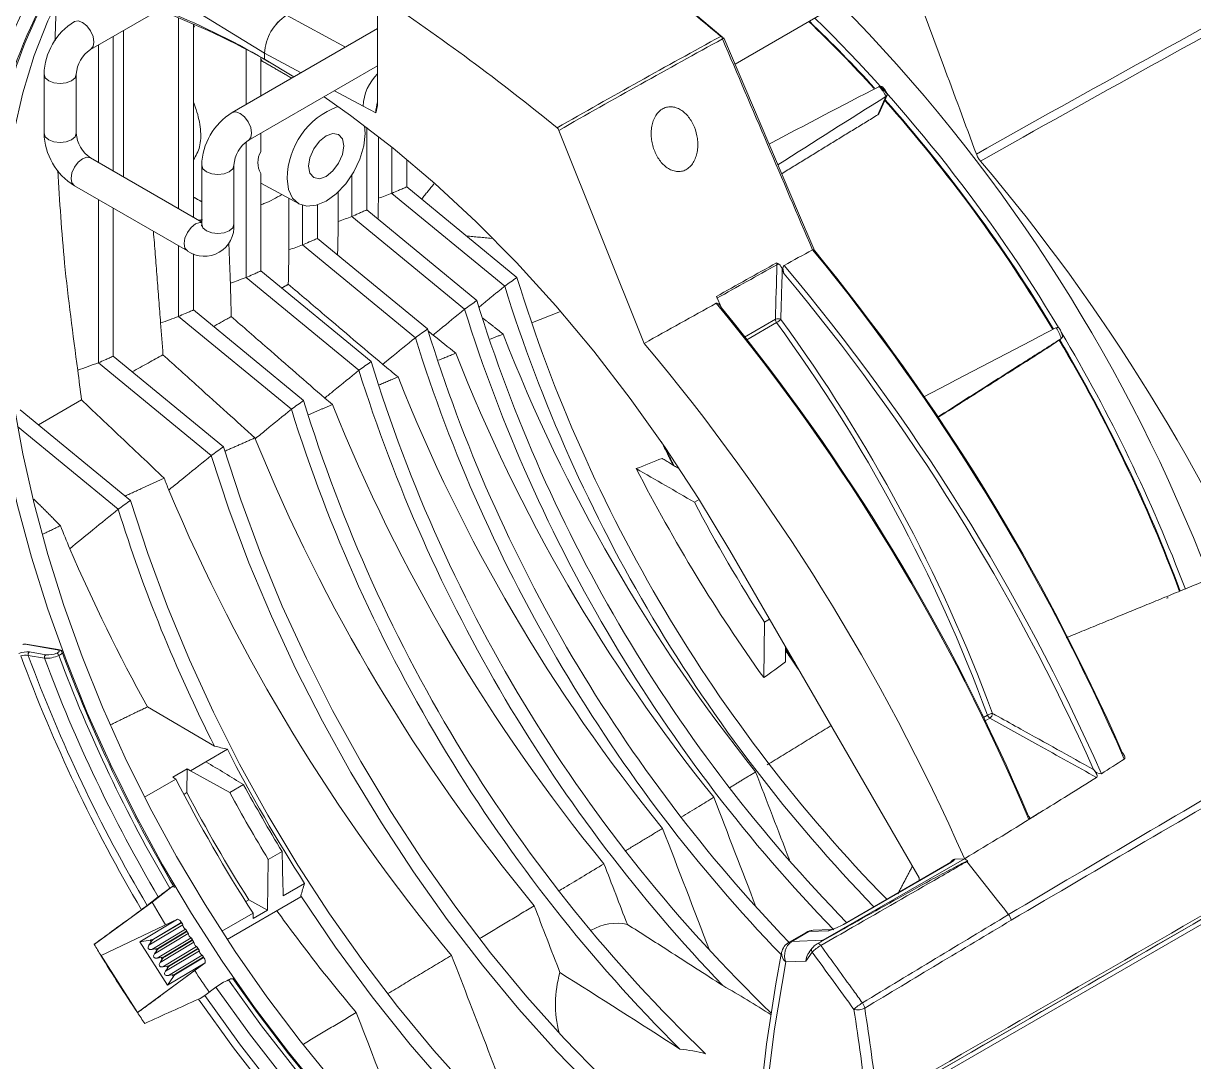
# Model space of a CAD drawing. Extents: x 9.3 to 87, y 1.1 to 68.8.
# Drawn here: x 57.249 to 61.788, y 51.154 to 55.181 of the extents above; entities that cross this region are included whole.
import ezdxf

# ---------------------------------------------------------------- set-up
doc = ezdxf.new("R2010")
doc.units = 0
doc.header["$MEASUREMENT"] = 0
doc.linetypes.add('SLD-Solid', pattern=[0])
doc.layers.add('OBJECT', color=7, linetype='CONTINUOUS')

msp = doc.modelspace()

# ---------------------------------------------------------------- linework, layer by layer
at = {"layer": 'OBJECT', "linetype": 'SLD-Solid', "lineweight": 15}
for p, q in [((57.5095, 55.0802), (58.2237, 55.4925)), ((58.6231, 55.2825), (58.6231, 54.871)), ((58.1847, 55.0658), (57.8464, 55.2747)), ((60.4053, 55.2518), (60.0093, 55.0231)), ((57.851, 54.4626), (57.851, 55.2033)), ((58.499, 55.0896), (58.2695, 55.2128)), ((57.6368, 55.1537), (57.6368, 54.5863)), ((57.9089, 54.4292), (57.9089, 55.179)), ((58.6231, 55.1612), (58.0587, 54.8354)), ((57.5978, 54.6088), (57.5978, 55.1312)), ((57.5399, 54.6423), (57.5399, 55.0978)), ((58.1127, 54.8666), (58.1127, 55.081)), ((58.1847, 55.0421), (58.1847, 55.0658)), ((58.1847, 55.0421), (58.1847, 55.0658)), ((58.1847, 55.0658), (58.3262, 54.9898)), ((58.1212, 54.7271), (58.6231, 55.0169)), ((58.1705, 54.9), (58.1705, 55.0497)), ((58.1705, 55.0345), (58.1748, 55.0355)), ((58.2981, 54.9737), (58.1847, 55.0421)), ((57.3291, 54.9843), (57.3291, 54.7557)), ((57.4541, 54.7557), (57.4541, 54.9843)), ((58.4557, 54.9203), (58.5665, 54.8608)), ((60.5633, 54.8271), (60.594, 54.8973)), ((60.5687, 54.8333), (60.5993, 54.9031)), ((58.616, 54.8342), (58.5665, 54.8608)), ((58.1705, 54.6836), (58.1705, 54.7556)), ((58.5807, 54.4577), (58.5807, 54.7778)), ((58.6262, 54.5032), (58.6262, 54.7428)), ((59.3262, 54.7666), (59.6569, 53.9402)), ((58.1127, 54.1956), (58.1127, 54.7208)), ((58.6783, 54.5221), (58.6783, 54.7014)), ((57.9408, 54.4108), (57.5095, 54.6598)), ((58.7362, 54.5475), (58.7362, 54.654)), ((57.9408, 54.6312), (57.9408, 54.4026)), ((58.0658, 54.4026), (58.0658, 54.6312)), ((58.1705, 54.2209), (58.1705, 54.5993)), ((58.1705, 54.562), (58.3182, 54.481)), ((58.5228, 54.4323), (58.5228, 54.5923)), ((57.447, 54.5515), (57.8854, 54.2985)), ((58.4706, 54.4134), (58.4706, 54.528)), ((59.1158, 54.1622), (58.6783, 54.5221)), ((59.1633, 54.1961), (58.7362, 54.5475)), ((57.5399, 53.8649), (57.5399, 54.4979)), ((57.5978, 53.8903), (57.5978, 54.4645)), ((58.3319, 54.3221), (58.3319, 54.4752)), ((58.3897, 54.3475), (58.3897, 54.4772)), ((58.9603, 54.0724), (58.5228, 54.4323)), ((59.0078, 54.1063), (58.5807, 54.4577)), ((58.8168, 53.9961), (58.3897, 54.3475)), ((57.851, 54.0445), (57.851, 54.3183)), ((57.9089, 54.0699), (57.9089, 54.2873)), ((58.7694, 53.9622), (58.3319, 54.3221)), ((58.5501, 53.8356), (58.1127, 54.1956)), ((58.5976, 53.8695), (58.1705, 54.2209)), ((59.9563, 54.0781), (59.9368, 54.122)), ((58.336, 53.7185), (57.9089, 54.0699)), ((58.2885, 53.6846), (57.851, 54.0445)), ((60.0462, 53.9644), (60.1657, 54.0334)), ((60.1703, 54.0207), (60.0546, 53.9539)), ((61.218, 53.9202), (61.2728, 53.9578)), ((61.2184, 53.9204), (61.2733, 53.9581)), ((58.0249, 53.5389), (57.5978, 53.8903)), ((57.9774, 53.505), (57.5399, 53.8649)), ((57.3077, 53.6241), (57.4747, 53.7205)), ((57.6643, 53.3307), (57.2371, 53.6821)), ((57.6168, 53.2968), (57.2267, 53.6178)), ((59.8706, 53.3344), (59.8519, 53.3236)), ((59.9897, 53.1367), (60.7232, 51.8662)), ((60.1206, 52.6433), (60.1239, 52.8588)), ((60.1435, 52.8702), (60.1239, 52.8588)), ((57.3806, 52.7517), (57.2561, 52.7729)), ((57.384, 52.7522), (57.2595, 52.7734)), ((57.2732, 52.7428), (57.3364, 52.7321)), ((60.2046, 52.7645), (60.2055, 52.7042)), ((60.2408, 52.7017), (60.2047, 52.7544)), ((60.2408, 52.7017), (60.2047, 52.7544)), ((57.331, 52.7186), (57.2679, 52.7294)), ((60.2369, 52.7014), (60.2398, 52.7031)), ((57.9903, 52.3777), (57.73, 52.5297)), ((60.9723, 52.4885), (60.9886, 52.498)), ((60.9978, 52.4862), (60.9788, 52.4753)), ((57.9569, 52.3172), (58.0401, 52.3652)), ((57.8848, 52.2893), (57.8288, 52.257)), ((57.8848, 52.2893), (57.8833, 52.1972)), ((57.8966, 52.2824), (57.8848, 52.2893)), ((57.8966, 52.2824), (57.9569, 52.3172)), ((57.7192, 52.18), (57.8402, 52.2498)), ((57.8402, 52.2498), (57.8288, 52.257)), ((57.8966, 52.2824), (58.0498, 52.1972)), ((57.8713, 52.1902), (57.8833, 52.1972)), ((58.0498, 52.1972), (58.1033, 52.2281)), ((58.2526, 51.9688), (58.199, 51.9379)), ((58.199, 51.9379), (58.1959, 51.7411)), ((60.8987, 51.941), (60.35, 51.6243)), ((60.8465, 51.927), (60.4294, 51.6862)), ((60.849, 51.9277), (60.4319, 51.6869)), ((60.8987, 51.941), (60.8621, 51.9397)), ((60.9078, 51.9295), (61.0322, 51.7723)), ((58.2565, 51.7968), (58.3398, 51.8449)), ((60.7232, 51.8662), (60.7232, 51.8558)), ((57.7293, 51.7595), (57.7724, 51.7927)), ((57.8254, 51.8314), (57.748, 51.7717)), ((58.0393, 51.628), (58.3246, 51.7927)), ((61.9679, 51.792), (60.6818, 51.0495)), ((57.524, 51.6083), (57.748, 51.7717)), ((58.1113, 51.7746), (58.1233, 51.7815)), ((58.1233, 51.7815), (58.1959, 51.7411)), ((58.1402, 51.709), (58.1959, 51.7411)), ((60.6766, 51.0276), (61.9627, 51.7701)), ((61.0322, 51.7723), (61.0552, 51.7432)), ((61.0564, 51.7416), (61.0552, 51.7432)), ((61.0564, 51.7416), (61.0704, 51.7241)), ((57.8466, 51.7059), (57.5502, 51.5649)), ((57.7006, 51.6186), (57.8466, 51.7059)), ((57.8466, 51.7059), (57.8542, 51.7022)), ((57.8658, 51.6876), (57.8588, 51.6985)), ((58.0188, 51.6596), (58.1399, 51.7295)), ((58.1402, 51.709), (58.1399, 51.7295)), ((57.7359, 51.6056), (57.8672, 51.684)), ((57.7467, 51.5888), (57.878, 51.6672)), ((57.7534, 51.6293), (57.8568, 51.691)), ((57.8576, 51.6898), (57.7542, 51.6281)), ((57.7575, 51.5719), (57.8888, 51.6503)), ((57.7749, 51.5956), (57.8783, 51.6573)), ((57.8791, 51.6561), (57.7757, 51.5944)), ((57.8576, 51.6898), (57.8568, 51.691)), ((57.8791, 51.6561), (57.8783, 51.6573)), ((57.8873, 51.6539), (57.8804, 51.6647)), ((60.2849, 51.6551), (60.2189, 51.617)), ((60.229, 51.6198), (60.295, 51.6579)), ((60.295, 51.6579), (60.372, 51.6615)), ((60.3811, 51.6663), (60.3121, 51.6631)), ((57.7006, 51.6186), (57.7405, 51.6249)), ((57.8082, 51.45), (57.7006, 51.6186)), ((57.7359, 51.6056), (57.7446, 51.6186)), ((57.7446, 51.6186), (57.7405, 51.6249)), ((57.7534, 51.6293), (57.7542, 51.6281)), ((57.7682, 51.555), (57.8995, 51.6334)), ((57.779, 51.5382), (57.9103, 51.6166)), ((57.7965, 51.5618), (57.8999, 51.6236)), ((57.9006, 51.6224), (57.7972, 51.5606)), ((57.9006, 51.6224), (57.8999, 51.6236)), ((57.9088, 51.6202), (57.9019, 51.631)), ((60.35, 51.6243), (60.229, 51.6198)), ((60.3396, 51.6171), (60.3284, 51.6107)), ((57.6912, 51.344), (57.5502, 51.5649)), ((57.7467, 51.5888), (57.7621, 51.5912)), ((57.7575, 51.5719), (57.7661, 51.5849)), ((57.7661, 51.5849), (57.7621, 51.5912)), ((57.7749, 51.5956), (57.7757, 51.5944)), ((57.7898, 51.5213), (57.9211, 51.5997)), ((57.7965, 51.5618), (57.7972, 51.5606)), ((57.8005, 51.5044), (57.9318, 51.5829)), ((57.8113, 51.4876), (57.9426, 51.566)), ((57.818, 51.5281), (57.9214, 51.5898)), ((57.9222, 51.5887), (57.8188, 51.5269)), ((57.9222, 51.5887), (57.9214, 51.5898)), ((57.9304, 51.5864), (57.9234, 51.5973)), ((57.9519, 51.5527), (57.945, 51.5635)), ((60.309, 51.5779), (60.2833, 51.5434)), ((60.3076, 51.593), (60.2969, 51.5787)), ((57.9543, 51.5372), (57.6912, 51.344)), ((57.7682, 51.555), (57.7836, 51.5574)), ((57.779, 51.5382), (57.7877, 51.5511)), ((57.7877, 51.5511), (57.7836, 51.5574)), ((57.7898, 51.5213), (57.8051, 51.5237)), ((57.9313, 51.5198), (57.7975, 51.4216)), ((57.8005, 51.5044), (57.8092, 51.5174)), ((57.8092, 51.5174), (57.8051, 51.5237)), ((57.8082, 51.45), (57.9543, 51.5372)), ((57.818, 51.5281), (57.8188, 51.5269)), ((57.8395, 51.4944), (57.9429, 51.5561)), ((57.9437, 51.5549), (57.8403, 51.4932)), ((57.9437, 51.5549), (57.9429, 51.5561)), ((57.9463, 51.5311), (57.9543, 51.5372)), ((57.9543, 51.5372), (57.9538, 51.5463)), ((60.2064, 51.5406), (60.2833, 51.5434)), ((57.8082, 51.45), (57.8307, 51.4837)), ((57.8113, 51.4876), (57.8267, 51.49)), ((57.8307, 51.4837), (57.8267, 51.49)), ((57.8395, 51.4944), (57.8403, 51.4932)), ((57.9526, 51.4097), (57.9957, 51.4429))]:
    msp.add_line(p, q, dxfattribs=at)
at = {"layer": 'OBJECT', "linetype": 'SLD-Solid', "lineweight": 15, "flags": 128}
for points in [[(57.4148, 55.3338), (57.4056, 55.3173), (57.3434, 55.1916), (57.2903, 55.0563), (57.2466, 54.912), (57.2124, 54.7593), (57.1879, 54.5988), (57.1731, 54.4313), (57.1682, 54.2573), (57.1731, 54.0776), (57.1879, 53.893), (57.2124, 53.7042), (57.2466, 53.512), (57.2903, 53.3173), (57.3434, 53.1207), (57.4056, 52.9231), (57.4767, 52.7253), (57.5564, 52.5282), (57.6443, 52.3326), (57.7401, 52.1393), (57.8434, 51.949), (57.9537, 51.7626), (58.0707, 51.5808), (58.1937, 51.4044), (58.3224, 51.2341), (58.4562, 51.0706), (58.5945, 50.9147), (58.7367, 50.7668), (58.8823, 50.6278), (59.0307, 50.498), (59.1812, 50.3782), (59.3332, 50.2686), (59.4861, 50.1699)], [(57.5095, 55.0802), (57.5191, 55.0913), (57.5225, 55.1089), (57.5191, 55.1303), (57.5095, 55.1524), (57.4952, 55.1718), (57.4783, 55.1854), (57.4613, 55.1913), (57.447, 55.1885), (57.447, 55.1885)], [(59.9607, 55.1212), (59.9625, 55.1223), (59.9639, 55.1235), (59.9648, 55.1244), (59.9653, 55.1253), (59.9653, 55.1259), (59.9653, 55.1259)], [(60.3152, 54.3063), (60.2516, 54.4548), (59.9654, 55.126)], [(57.4541, 54.9843), (57.4494, 54.9705), (57.4358, 54.9588), (57.4156, 54.951), (57.3916, 54.9483), (57.3677, 54.951), (57.3474, 54.9588), (57.3339, 54.9705), (57.3291, 54.9843), (57.3291, 54.9844)], [(60.5982, 54.9107), (60.5889, 54.9265), (60.5854, 54.9302)], [(59.9897, 53.1367), (59.8678, 53.3389), (59.7386, 53.5359), (59.6029, 53.7266), (59.461, 53.9103), (59.3137, 54.0863), (59.1615, 54.2538), (59.0052, 54.412), (58.8453, 54.5602), (58.6827, 54.6979), (58.5179, 54.8245), (58.4152, 54.8969)], [(58.0587, 54.8354), (58.073, 54.8382), (58.0899, 54.8323), (58.1068, 54.8187), (58.1212, 54.7993), (58.1307, 54.7772), (58.1341, 54.7558), (58.1307, 54.7382), (58.1216, 54.7274)], [(58.5723, 54.7841), (58.5748, 54.754), (58.5696, 54.7059), (58.5545, 54.6551), (58.5305, 54.6051), (58.4992, 54.5593), (58.4628, 54.5208), (58.4237, 54.4923), (58.3846, 54.4757), (58.3481, 54.4721), (58.3168, 54.4817), (58.2928, 54.504), (58.2777, 54.5374), (58.2726, 54.5795), (58.2726, 54.5795)], [(57.4541, 54.7557), (57.4494, 54.7419), (57.4358, 54.7302), (57.4156, 54.7224), (57.3916, 54.7196), (57.3677, 54.7224), (57.3474, 54.7302), (57.3339, 54.7419), (57.3291, 54.7557), (57.3291, 54.7557)], [(58.3554, 54.6274), (58.3606, 54.6002), (58.3754, 54.5832), (58.3976, 54.5789), (58.4237, 54.588), (58.4498, 54.609), (58.4719, 54.6389), (58.4867, 54.673), (58.4919, 54.7062), (58.4867, 54.7333), (58.4719, 54.7503), (58.4498, 54.7546), (58.4237, 54.7456), (58.3976, 54.7245), (58.3754, 54.6946), (58.3606, 54.6605), (58.3554, 54.6274)], [(57.5095, 54.6598), (57.4952, 54.6626), (57.4783, 54.6567), (57.4613, 54.6431), (57.447, 54.6237), (57.4374, 54.6016), (57.4341, 54.5802), (57.4374, 54.5626), (57.447, 54.5515), (57.447, 54.5515)], [(57.9408, 54.6312), (57.9455, 54.6174), (57.9591, 54.6057), (57.9794, 54.5979), (58.0033, 54.5952), (58.0272, 54.5979), (58.0475, 54.6057), (58.061, 54.6174), (58.0658, 54.6306)], [(57.9408, 54.4093), (57.9336, 54.4095), (57.9167, 54.4036), (57.8998, 54.39), (57.8854, 54.3706), (57.8758, 54.3485), (57.8725, 54.3271), (57.8758, 54.3095), (57.8854, 54.2985), (57.8854, 54.2984)], [(57.9408, 54.4026), (57.9404, 54.3966), (57.9398, 54.3943)], [(57.9408, 54.4026), (57.9455, 54.3888), (57.9591, 54.3771), (57.9794, 54.3693), (58.0033, 54.3665), (58.0272, 54.3693), (58.0475, 54.3771), (58.061, 54.3888), (58.0658, 54.4026)], [(61.2777, 53.9736), (61.2713, 53.9915), (61.269, 53.995)], [(57.1435, 53.7253), (57.1466, 53.7046), (57.1815, 53.5089), (57.226, 53.3106), (57.2801, 53.1105), (57.3434, 52.9093), (57.4158, 52.708), (57.4969, 52.5074), (57.5865, 52.3082), (57.684, 52.1114), (57.7892, 51.9177), (57.9015, 51.7279), (58.0206, 51.5429), (58.1459, 51.3633), (58.2769, 51.19), (58.4131, 51.0236), (58.5539, 50.8649), (58.6988, 50.7145), (58.847, 50.5729), (58.9981, 50.4409), (59.0235, 50.4199)], [(58.0249, 53.5389), (58.0921, 53.3326), (58.1684, 53.1263), (58.2534, 52.9209), (58.3469, 52.7172), (58.4484, 52.5159), (58.5576, 52.318), (58.6739, 52.1242), (58.797, 51.9354), (58.9263, 51.7522), (59.0613, 51.5753), (59.2015, 51.4056), (59.3462, 51.2437), (59.495, 51.0903), (59.6472, 50.9459), (59.8022, 50.8112), (59.9594, 50.6867), (60.0811, 50.5983)], [(57.9774, 53.505), (58.0462, 53.2969), (58.1241, 53.089), (58.2108, 52.882), (58.3058, 52.6768), (58.4089, 52.4742), (58.5195, 52.2749), (58.6374, 52.0799), (58.7619, 51.8898), (58.8927, 51.7055), (59.0292, 51.5276), (59.1707, 51.3569), (59.3169, 51.194), (59.4671, 51.0397), (59.6206, 50.8944), (59.777, 50.7588), (59.9355, 50.6335), (60.0786, 50.5305)], [(57.6643, 53.3307), (57.7315, 53.1244), (57.8078, 52.9181), (57.8928, 52.7127), (57.9863, 52.509), (58.0878, 52.3077), (58.1969, 52.1098), (58.3133, 51.9161), (58.4364, 51.7272), (58.5657, 51.544), (58.7007, 51.3672), (58.8408, 51.1974), (58.9856, 51.0355), (59.1344, 50.8821), (59.2866, 50.7377), (59.4416, 50.603), (59.5988, 50.4785), (59.7575, 50.3646), (59.9171, 50.262)], [(58.3247, 51.7968), (58.4597, 51.5976), (58.6014, 51.4053), (58.7492, 51.2206), (58.9024, 51.0444), (59.0603, 50.8776), (59.2223, 50.7207), (59.3876, 50.5747), (59.5555, 50.44), (59.7251, 50.3174), (59.8959, 50.2073)], [(57.8008, 51.6841), (57.7755, 51.7255), (57.748, 51.7717)], [(60.3121, 51.6631), (60.3035, 51.6616), (60.295, 51.6579)], [(60.342, 51.6043), (60.3401, 51.6066), (60.338, 51.6085), (60.3358, 51.61), (60.3337, 51.6109), (60.3316, 51.6113), (60.3297, 51.6112), (60.3283, 51.6106)], [(60.19, 51.5766), (60.1676, 51.4556), (60.1317, 51.2207), (60.1047, 50.9795), (60.0864, 50.7323), (60.077, 50.4794), (60.0764, 50.2213), (60.0847, 49.9583), (60.1018, 49.6909), (60.1277, 49.4196), (60.1624, 49.1446), (60.1896, 48.9638)], [(60.2064, 48.9488), (60.1618, 49.2599), (60.1282, 49.5666), (60.1058, 49.8683), (60.0946, 50.1643), (60.0946, 50.4542), (60.1058, 50.7374), (60.1282, 51.0132), (60.1618, 51.2811), (60.2064, 51.5406)], [(60.0934, 49.8274), (59.9755, 49.8627), (59.8211, 49.9199), (59.6652, 49.9897), (59.5085, 50.0719), (59.3517, 50.1661), (59.1955, 50.2718), (59.0404, 50.3887), (58.8873, 50.5162), (58.7367, 50.6538), (58.5893, 50.8009), (58.4458, 50.9568), (58.3067, 51.1208), (58.1727, 51.2924), (58.0444, 51.4706)], [(60.0926, 49.8354), (60.0852, 49.8374), (59.9452, 49.8821), (59.8034, 49.9377), (59.6603, 50.004), (59.5166, 50.0806), (59.3726, 50.1675), (59.2289, 50.2642), (59.0862, 50.3704), (58.9448, 50.4858), (58.8054, 50.6098), (58.6684, 50.7421), (58.5344, 50.8822), (58.4039, 51.0296), (58.2774, 51.1836), (58.1552, 51.3438), (58.0615, 51.4758)], [(60.097, 49.7688), (59.9567, 49.8099), (59.7999, 49.8677), (59.6416, 49.9384), (59.4825, 50.0217), (59.3232, 50.1172), (59.1644, 50.2246), (59.0069, 50.3433), (58.8514, 50.4728), (58.6984, 50.6126), (58.5488, 50.7621), (58.403, 50.9206), (58.2619, 51.0874), (58.1259, 51.2617), (57.9957, 51.4429)], [(60.105, 49.6592), (59.965, 49.7), (59.8022, 49.7596), (59.6378, 49.8327), (59.4725, 49.919), (59.307, 50.0181), (59.1421, 50.1295), (58.9786, 50.2528), (58.817, 50.3874), (58.6581, 50.5327), (58.5027, 50.6881), (58.3514, 50.8529), (58.2049, 51.0263), (58.0638, 51.2077), (57.9288, 51.3961)], [(60.0261, 49.7097), (59.974, 49.7261), (59.8124, 49.7854), (59.6492, 49.8581), (59.4851, 49.9438), (59.3208, 50.0422), (59.1572, 50.1529), (58.9948, 50.2752), (58.8344, 50.4088), (58.6767, 50.553), (58.5225, 50.7072), (58.3723, 50.8707), (58.2268, 51.0428), (58.0867, 51.2227), (57.9526, 51.4097)]]:
    msp.add_lwpolyline(points, dxfattribs=at)
at = {"layer": 'OBJECT', "linetype": 'SLD-Solid', "lineweight": 15}
for centre, radius, start, end in [((114.1504, -40.0993), 108.6873, 117.71287, 119.309425), ((116.5363, -44.1016), 113.3134, 117.839148, 119.370477), ((58.8069, 54.4508), 1.7428, 148.9441, 166.6875), ((58.8376, 54.4502), 1.7169, 148.7204, 166.5737), ((58.7115, 54.5142), 1.5714, 148.4928, 167.1449), ((53.5323, 47.6819), 9.1553, 50.79556, 56.15961), ((56.6868, 52.4701), 2.9764, 59.7844, 68.4082), ((55.8035, 50.7143), 6.4741, 21.73247, 44.57015), ((56.7615, 52.5229), 2.8932, 60.1201, 69.5098), ((58.369, 55.0575), 0.1845, 122.6156, 177.4046), ((58.3682, 55.0579), 0.1837, 122.4869, 177.5333), ((56.1847, 50.9772), 5.9111, 30.77038, 45.62049), ((57.5754, 54.9783), 0.2463, 121.4105, 178.5888), ((56.6307, 51.3693), 5.2934, 42.2583, 46.1796), ((56.6576, 51.386), 5.2647, 42.3154, 46.2591), ((59.9385, 55.1129), 0.0238, 20.2644, 49.4066), ((57.5767, 54.9775), 0.1227, 123.1807, 176.8206), ((58.7554, 54.8507), 0.1892, 134.3951, 176.939), ((72.7602, 31.1465), 26.7321, 117.13671, 118.16678), ((60.5735, 54.9238), 0.0137, 28.1516, 111.3071), ((58.7684, 54.8311), 0.1524, 162.4418, 178.8372), ((79.3272, 24.8586), 35.4014, 121.94909, 122.7501), ((56.0895, 50.8999), 6.0098, 30.98745, 41.50445), ((56.1154, 50.915), 5.983, 30.98952, 41.57241), ((58.187, 54.6252), 0.2463, 121.4106, 178.5886), ((58.5727, 54.5777), 0.3001, 110.168, 179.6439), ((58.4609, 54.8831), 0.1626, 342.5029, 355.7271), ((57.5754, 54.7618), 0.2463, 181.4116, 238.5891), ((57.5767, 54.7625), 0.1227, 183.1805, 236.8182), ((59.3037, 54.7578), 0.0241, 21.3168, 49.9733), ((58.1883, 54.6244), 0.1227, 123.1819, 176.8198), ((58.2368, 54.6415), 0.0785, 147.5077, 212.4923), ((55.2773, 49.8313), 7.4499, 23.10533, 40.27441), ((57.9507, 54.3936), 0.1154, 235.55, 4.4566), ((53.8389, 48.9875), 8.3746, 23.5028, 39.40302), ((53.8368, 48.9867), 8.3802, 23.68601, 39.39222), ((60.1812, 54.227), 0.0203, 94.1255, 116.8277), ((60.1552, 54.2171), 0.0388, 16.3829, 50.9136), ((53.9262, 48.9571), 8.2029, 23.82373, 40.11201), ((64.8608, 55.9503), 5.9614, 197.11317, 224.34586), ((53.931, 48.9612), 8.1758, 24.00106, 39.94322), ((64.8936, 55.9692), 6.0538, 197.36739, 224.12222), ((64.7053, 55.8605), 5.9614, 197.11317, 224.34586), ((64.7381, 55.8795), 6.0538, 197.36746, 224.11896), ((53.7329, 48.9725), 8.0457, 22.82148, 39.55126), ((53.734, 48.9736), 8.0481, 22.90641, 39.36435), ((60.1759, 54.0118), 0.0239, 63.1767, 115.2623), ((60.1884, 54.0344), 0.0227, 182.4678, 217.2487), ((60.1294, 54.0912), 0.0815, 300.122, 314.6124), ((55.0943, 50.3116), 6.2868, 20.3507, 36.15515), ((55.0908, 50.3096), 6.3113, 20.35072, 36.15515), ((64.5206, 55.7533), 5.9683, 197.1228, 223.87503), ((65.1414, 56.3223), 6.4718, 201.25354, 218.67849), ((186.043, -185.7567), 270.2882, 117.496171, 117.619336), ((61.2596, 53.992), 0.00983, 17.8408, 117.7463), ((61.2672, 53.9687), 0.0122, 302.8892, 24.9191), ((55.9264, 50.787), 6.2304, 20.66886, 30.87257), ((64.5498, 55.7705), 6.0567, 197.3714, 223.92705), ((53.2533, 48.5773), 8.3527, 23.74764, 39.94512), ((56.0134, 50.8356), 6.1081, 20.53226, 30.68939), ((56.039, 50.8504), 6.0817, 20.4861, 30.69486), ((65.0373, 56.2998), 6.5648, 201.42299, 218.88165), ((64.3404, 55.6496), 6.0677, 197.39459, 223.81613), ((64.2632, 55.6077), 5.9262, 197.05584, 226.04586), ((64.911, 56.2711), 6.6788, 201.62372, 219.10506), ((64.0009, 55.4565), 5.9255, 197.05596, 226.13973), ((64.7683, 56.2368), 6.8096, 201.8455, 219.32899), ((64.0497, 55.4836), 6.0356, 197.34148, 225.18183), ((64.6013, 56.1942), 6.9661, 202.12824, 219.5543), ((65.3309, 56.3751), 6.4088, 207.11412, 215.61176), ((64.409, 56.1421), 7.1544, 202.78878, 219.76663), ((63.2467, 55.0492), 5.8964, 197.28904, 206.94118), ((64.201, 56.086), 7.3838, 203.48498, 208.79233), ((57.2638, 52.6614), 0.082, 83.4172, 113.1081), ((57.2556, 52.7547), 0.019, 78.3599, 116.8791), ((57.2546, 52.7589), 0.0141, 83.8782, 112.6531), ((57.2585, 52.7677), 0.0058, 80.7717, 115.2449), ((57.2793, 52.7326), 0.0119, 120.689, 195.9947), ((57.3831, 52.7465), 0.00581, 81.5197, 115.2334), ((57.384, 52.7357), 0.0164, 21.858, 90.3359), ((62.7644, 54.7435), 5.7263, 200.378, 210.5929), ((57.257, 52.677), 0.0535, 78.2044, 109.1931), ((62.8334, 54.7831), 5.9597, 200.1765, 210.67069), ((62.8291, 54.7805), 5.9274, 200.24594, 210.64242), ((57.3424, 52.7219), 0.0119, 120.6884, 195.9957), ((57.3379, 52.8322), 0.1137, 266.5368, 295.3956), ((62.7416, 54.7298), 5.7723, 200.39085, 210.586), ((57.3454, 52.8158), 0.0842, 263.8154, 293.2837), ((57.3746, 52.7268), 0.0124, 12.0976, 70.3776), ((62.7321, 54.7243), 5.7056, 200.4654, 210.5263), ((61.0149, 52.4519), 0.053, 97.2875, 119.696), ((61.0105, 52.5057), 0.0233, 199.384, 236.6281), ((60.9839, 52.5062), 0.0243, 304.7404, 355.9274), ((62.2148, 54.4193), 6.0683, 199.60841, 216.43357), ((51.3812, 25.7255), 27.4594, 75.96569, 76.07289), ((63.5419, 55.187), 6.1832, 207.15261, 212.71865), ((61.4279, 52.3024), 0.0321, 209.5764, 273.9937), ((63.5483, 55.1907), 6.4211, 207.25817, 212.61788), ((-132.315, -21.866), 206.1956, 20.972807, 21.074383), ((63.2887, 55.0408), 6.1077, 207.748, 212.252), ((63.0641, 54.9112), 5.7016, 208.4244, 211.4308), ((63.3003, 55.0475), 5.9125, 208.48061, 211.37974), ((-147.2091, -27.6927), 222.0019, 20.969164, 21.086648), ((-143.7971, -26.5001), 218.1606, 20.973045, 21.10603), ((60.8729, 51.9065), 0.0349, 107.9521, 147.7451), ((60.8336, 51.9528), 0.0289, 296.576, 314.0867), ((60.8491, 51.9224), 0.00532, 91.2442, 119.7263), ((60.8389, 51.952), 0.0263, 292.6735, 332.0191), ((-143.4407, -26.4881), 217.5622, 21.058325, 21.1247), ((57.9586, 51.6404), 0.2334, 123.2148, 127.2432), ((30.1166, 60.6682), 29.5702, 342.54174, 342.63945), ((59.333, 49.75), 2.5706, 126.1291, 127.3793), ((56.9875, 52.7294), 1.2211, 306.1224, 307.4108), ((-145.6598, -27.4911), 219.6825, 21.073487, 21.14592), ((61.0322, 51.693), 0.0492, 10.7567, 39.1805), ((57.8901, 51.6866), 0.0229, 195.3617, 229.5854), ((59.5504, 51.4963), 0.194, 77.7358, 120.5756), ((60.3149, 51.6032), 0.06, 92.6329, 119.9973), ((60.2955, 51.6365), 0.0215, 91.3867, 119.5925), ((60.27, 51.9846), 0.3389, 287.5127, 298.5364), ((60.432, 51.6816), 0.00532, 91.2442, 119.7263), ((62.7681, 54.7401), 6.1081, 210.84081, 211.32138), ((57.7355, 51.6606), 0.0361, 277.9702, 299.6828), ((57.7706, 51.602), 0.0309, 122.1529, 147.3827), ((57.9117, 51.6529), 0.0229, 195.4211, 229.5271), ((57.9332, 51.6192), 0.0229, 195.3612, 229.5854), ((60.2489, 51.5651), 0.06, 119.9973, 168.8712), ((60.2679, 51.5659), 0.0665, 125.8757, 202.4129), ((60.2295, 51.5984), 0.0215, 91.3867, 119.5925), ((60.3483, 51.5637), 0.05, 124.6366, 144.2463), ((60.3482, 51.5721), 0.0433, 117.315, 130.8591), ((60.3669, 51.5949), 0.0339, 119.8977, 135.8173), ((62.745, 54.7258), 6.081, 211.31918, 213.78872), ((57.7571, 51.6269), 0.0361, 277.971, 299.682), ((57.7921, 51.5682), 0.0309, 122.1518, 147.3837), ((57.7786, 51.5932), 0.0361, 277.9753, 299.6777), ((57.8136, 51.5345), 0.0309, 122.1509, 147.3832), ((57.9548, 51.5855), 0.0229, 195.4214, 229.5256), ((-162.6531, -34.2227), 237.5915, 20.975347, 21.166254), ((60.2282, 51.5723), 0.0385, 173.4985, 235.5176), ((60.3435, 51.5384), 0.0604, 139.0245, 175.274), ((60.3177, 51.5864), 0.0121, 146.6037, 223.9809), ((60.4097, 51.4857), 0.1366, 119.733, 137.5104), ((57.8001, 51.5594), 0.0361, 277.9699, 299.6824), ((57.8352, 51.5008), 0.0309, 122.1513, 147.3833), ((57.394, 52.2534), 0.9093, 306.2237, 307.4025), ((57.8217, 51.5257), 0.0361, 277.9725, 299.6806), ((57.8567, 51.467), 0.0309, 122.1535, 147.3806), ((63.0121, 54.8767), 6.1115, 213.46312, 214.40964), ((58.1483, 51.2311), 0.261, 113.4444, 125.7619), ((58.0599, 51.4481), 0.0273, 88.0284, 124.4774), ((59.745, 51.3772), 0.4323, 163.63, 195.0112), ((26.7618, -0.0667), 60.9896, 57.205425, 57.723805), ((56.6805, 45.8104), 6.5237, 57.87867, 59.79934), ((57.6093, 51.6431), 0.2905, 304.7835, 306.2718), ((57.8752, 51.5177), 0.1329, 293.7951, 305.6408), ((60.5853, 51.24), 0.1634, 120.1308, 134.742), ((60.4643, 51.3518), 0.0489, 10.9008, 37.1294), ((62.7086, 54.7018), 6.0373, 213.79143, 214.27542), ((-165.2031, -35.3891), 239.966, 21.032, 21.18867), ((60.4851, 51.4108), 0.0567, 254.8578, 298.6845), ((51.1363, 49.8965), 9.4897, 6.68063, 8.87811), ((59.7198, 50.5087), 0.6977, 75.4456, 83.7676)]:
    msp.add_arc(centre, radius, start, end, dxfattribs=at)
for centre, major_axis, ratio, start_param, end_param in [((44.8824, 42.4467), (32.3702, 23.6348), 0.001485, 5.112504, 5.118675), ((57.8481, 51.6967), (0.0116, -0.0018), 0.610419, 5.649633, 7.394962), ((57.8596, 51.6786), (0.0018, 0.0121), 0.648852, 5.271703, 6.772941), ((57.8696, 51.663), (0.0116, -0.0018), 0.610419, 5.649633, 7.148446), ((57.8812, 51.6449), (0.0018, 0.0121), 0.648852, 5.271703, 6.772941), ((60.3615, 51.6053), (0.0348, 0.0592), 0.454263, 0.282842, 0.672631), ((57.7606, 51.6095), (0.0273, 0.0174), 0.43753, 2.357012, 3.925396), ((57.8912, 51.6292), (0.0116, -0.0018), 0.610419, 5.649633, 7.148446), ((57.9027, 51.6112), (0.0018, 0.0121), 0.648852, 5.271703, 6.772941), ((57.7822, 51.5758), (0.0273, 0.0174), 0.43753, 2.357012, 3.925396), ((57.9127, 51.5955), (0.0116, -0.0018), 0.610419, 5.649633, 7.148446), ((57.9242, 51.5775), (0.0018, 0.0121), 0.648852, 5.271703, 6.772941), ((57.9342, 51.5618), (0.0116, -0.0018), 0.610419, 5.649633, 7.148446), ((57.8037, 51.5421), (0.0273, 0.0174), 0.43753, 2.357012, 3.925396), ((57.9458, 51.5437), (0.0018, 0.0121), 0.648852, 5.027611, 6.772941), ((57.8252, 51.5083), (0.0273, 0.0174), 0.43753, 2.357012, 3.925396), ((43.0459, 45.3234), (36.9683, 16.432), 0.013352, 5.114614, 5.120785)]:
    msp.add_ellipse(centre, major_axis=major_axis, ratio=ratio, start_param=start_param, end_param=end_param, dxfattribs=at)
for points, knots in [([(60.9452, 54.6748), (60.9023, 54.7905), (60.8595, 54.9062), (60.8165, 55.0219), (60.7616, 55.1698), (60.7067, 55.3176), (60.6517, 55.4654)], [0.00042223, 0.00042223, 0.00042223, 0.00042223, 0.00998302, 0.00998302, 0.00998302, 0.02220394, 0.02220394, 0.02220394, 0.02220394]), ([(59.9539, 55.131), (59.8851, 55.1888), (59.7633, 55.2911), (59.6391, 55.3854), (59.585, 55.4263)], [0, 0, 0, 0, 0.565337, 1, 1, 1, 1]), ([(60.595, 54.8979), (60.5914, 54.9049), (60.5842, 54.9192), (60.5738, 54.9307), (60.5685, 54.9366)], [0, 0, 0, 0, 0.488035, 1, 1, 1, 1]), ([(57.9089, 54.6526), (57.9181, 54.6681), (57.9367, 54.6996), (57.939, 54.7697), (57.9257, 54.831), (57.9125, 54.8664), (57.9089, 54.876)], [0, 0, 0, 0, 0.292201, 0.591399, 0.889716, 1, 1, 1, 1]), ([(60.5986, 54.9109), (60.5988, 54.9106), (60.6001, 54.9092), (60.6003, 54.906), (60.5991, 54.9017), (60.5963, 54.8992), (60.595, 54.8979)], [0, 0, 0, 0, 0.077544, 0.396309, 0.697824, 1, 1, 1, 1]), ([(59.8514, 54.7791), (59.8572, 54.7648), (59.8612, 54.7499), (59.8644, 54.7267), (59.8649, 54.7188), (59.865, 54.7033), (59.8645, 54.6956), (59.8623, 54.6805), (59.8606, 54.673), (59.8561, 54.6588), (59.8533, 54.6521), (59.8463, 54.6395), (59.8423, 54.6338), (59.8333, 54.6239), (59.8282, 54.6195), (59.8173, 54.6128), (59.8116, 54.6103), (59.7995, 54.6071), (59.7933, 54.6065), (59.7809, 54.6071), (59.7746, 54.6083), (59.7625, 54.6123), (59.7565, 54.6151), (59.7451, 54.6221), (59.7396, 54.6262), (59.7293, 54.6356), (59.7244, 54.6409), (59.7154, 54.6523), (59.7113, 54.6584), (59.7038, 54.6714), (59.7005, 54.6783), (59.6946, 54.6925), (59.6922, 54.6998), (59.6881, 54.7148), (59.6866, 54.7226), (59.6844, 54.738), (59.6839, 54.7458), (59.6838, 54.7613), (59.6844, 54.7692), (59.6866, 54.7844), (59.6882, 54.7917), (59.6927, 54.8058), (59.6956, 54.8127), (59.7025, 54.8252), (59.7064, 54.8309), (59.7155, 54.8409), (59.7206, 54.8452), (59.7315, 54.852), (59.7373, 54.8545), (59.7494, 54.8577), (59.7555, 54.8583), (59.768, 54.8577), (59.7743, 54.8565), (59.7864, 54.8526), (59.7925, 54.8497), (59.8096, 54.8393), (59.8201, 54.8295), (59.838, 54.8067), (59.8456, 54.7934), (59.8514, 54.7791)], [0, 0, 0, 0, 0.0625, 0.0625, 0.09375, 0.09375, 0.125, 0.125, 0.15625, 0.15625, 0.1875, 0.1875, 0.21875, 0.21875, 0.25, 0.25, 0.28125, 0.28125, 0.3125, 0.3125, 0.34375, 0.34375, 0.375, 0.375, 0.40625, 0.40625, 0.4375, 0.4375, 0.46875, 0.46875, 0.5, 0.5, 0.53125, 0.53125, 0.5625, 0.5625, 0.59375, 0.59375, 0.625, 0.625, 0.65625, 0.65625, 0.6875, 0.6875, 0.71875, 0.71875, 0.75, 0.75, 0.78125, 0.78125, 0.8125, 0.8125, 0.84375, 0.84375, 0.875, 0.875, 0.9375, 0.9375, 1, 1, 1, 1]), ([(60.5685, 54.8334), (60.5678, 54.8319), (60.5666, 54.8294), (60.5642, 54.8278), (60.5633, 54.8271)], [0, 0, 0, 0, 0.589648, 1, 1, 1, 1]), ([(60.9452, 54.6748), (60.947, 54.6698), (60.9493, 54.665), (60.9547, 54.6557), (60.9578, 54.6513), (60.9612, 54.6472)], [0, 0, 0, 0, 0.5, 0.5, 1, 1, 1, 1]), ([(57.46, 53.8359), (57.4412, 53.9749), (57.4057, 54.2373), (57.3899, 54.4914), (57.3825, 54.6109)], [0, 0, 0, 0, 0.529971, 1, 1, 1, 1]), ([(58.252, 54.5173), (58.2297, 54.5049), (58.2025, 54.4898), (58.1754, 54.4798), (58.1705, 54.478)], [0, 0, 0, 0, 0.81947, 1, 1, 1, 1]), ([(58.6783, 54.5221), (58.687, 54.5259), (58.6957, 54.5297), (58.7043, 54.5335), (58.7096, 54.5359), (58.715, 54.5382), (58.7203, 54.5405), (58.7256, 54.5428), (58.7309, 54.5452), (58.7362, 54.5475)], [0, 0, 0, 0, 0.00083424, 0.00083424, 0.00083424, 0.001346081, 0.001346081, 0.001346081, 0.001857922, 0.001857922, 0.001857922, 0.001857922]), ([(58.5228, 54.4323), (58.5314, 54.4361), (58.5401, 54.4399), (58.5488, 54.4437), (58.5541, 54.4461), (58.5594, 54.4484), (58.5647, 54.4507), (58.57, 54.453), (58.5753, 54.4554), (58.5807, 54.4577)], [0, 0, 0, 0, 0.00083424, 0.00083424, 0.00083424, 0.001346081, 0.001346081, 0.001346081, 0.001857922, 0.001857922, 0.001857922, 0.001857922]), ([(58.3319, 54.3221), (58.3405, 54.3259), (58.3492, 54.3297), (58.3579, 54.3335), (58.3632, 54.3358), (58.3685, 54.3382), (58.3738, 54.3405), (58.3791, 54.3428), (58.3844, 54.3452), (58.3897, 54.3475)], [0, 0, 0, 0, 0.00083424, 0.00083424, 0.00083424, 0.001346081, 0.001346081, 0.001346081, 0.001857922, 0.001857922, 0.001857922, 0.001857922]), ([(60.1993, 54.2103), (60.1972, 54.2156), (60.1958, 54.2212), (60.1951, 54.2299), (60.1952, 54.2328), (60.1963, 54.2383), (60.1976, 54.2409), (60.1997, 54.2421)], [0, 0, 0, 0, 0.5, 0.5, 0.75, 0.75, 1, 1, 1, 1]), ([(58.1127, 54.1956), (58.1213, 54.1994), (58.13, 54.2032), (58.1386, 54.207), (58.144, 54.2093), (58.1493, 54.2116), (58.1546, 54.214), (58.1599, 54.2163), (58.1652, 54.2186), (58.1705, 54.2209)], [0, 0, 0, 0, 0.00083424, 0.00083424, 0.00083424, 0.001346081, 0.001346081, 0.001346081, 0.001857922, 0.001857922, 0.001857922, 0.001857922]), ([(60.1925, 54.2281), (60.1924, 54.2254), (60.1923, 54.2227), (60.1922, 54.2199), (60.1912, 54.1867), (60.1902, 54.1535), (60.1893, 54.1203), (60.1884, 54.0913), (60.1875, 54.0622), (60.1867, 54.0331)], [0.000512439, 0.000512439, 0.000512439, 0.000512439, 0.000762, 0.000762, 0.000762, 0.00381, 0.00381, 0.00381, 0.006477185, 0.006477185, 0.006477185, 0.006477185]), ([(58.2765, 54.1693), (58.3234, 54.1296), (58.3703, 54.0898), (58.4172, 54.05), (58.4547, 54.0181), (58.4923, 53.9862), (58.5299, 53.9544), (58.5674, 53.9225), (58.605, 53.8906), (58.6426, 53.8587)], [0.00013479, 0.00013479, 0.00013479, 0.00013479, 0.00532706, 0.00532706, 0.00532706, 0.00948691, 0.00948691, 0.00948691, 0.01364676, 0.01364676, 0.01364676, 0.01364676]), ([(57.851, 54.0445), (57.8597, 54.0483), (57.8684, 54.0521), (57.877, 54.0559), (57.8823, 54.0583), (57.8876, 54.0606), (57.893, 54.0629), (57.8983, 54.0652), (57.9036, 54.0676), (57.9089, 54.0699)], [0, 0, 0, 0, 0.00083424, 0.00083424, 0.00083424, 0.001346081, 0.001346081, 0.001346081, 0.001857922, 0.001857922, 0.001857922, 0.001857922]), ([(58.9603, 54.0724), (58.9277, 54.0458), (58.8869, 54.0125), (58.8461, 53.9792), (58.8378, 53.9725)], [0, 0, 0, 0, 0.798365, 1, 1, 1, 1]), ([(59.9366, 54.0958), (59.9385, 54.0969), (59.9408, 54.0965), (59.9448, 54.0944), (59.9466, 54.0928), (59.9515, 54.0874), (59.9541, 54.0829), (59.9563, 54.0781)], [0, 0, 0, 0, 0.25, 0.25, 0.5, 0.5, 1, 1, 1, 1]), ([(58.0553, 54.0443), (58.1017, 54.0038), (58.1481, 53.9633), (58.1945, 53.9228), (58.2318, 53.8903), (58.269, 53.8578), (58.3063, 53.8253), (58.3435, 53.7928), (58.3808, 53.7603), (58.418, 53.7278)], [0.00016106, 0.00016106, 0.00016106, 0.00016106, 0.00532706, 0.00532706, 0.00532706, 0.009473, 0.009473, 0.009473, 0.01361893, 0.01361893, 0.01361893, 0.01361893]), ([(61.2738, 53.9584), (61.2719, 53.9655), (61.2678, 53.9799), (61.2594, 53.9937), (61.255, 54.0007)], [0, 0, 0, 0, 0.488037, 1, 1, 1, 1]), ([(58.7694, 53.9622), (58.7368, 53.9356), (58.6945, 53.9011), (58.6522, 53.8666), (58.6426, 53.8587)], [0, 0, 0, 0, 0.77093, 1, 1, 1, 1]), ([(60.7928, 53.6525), (60.8299, 53.6761), (60.9429, 53.7481), (61.1016, 53.8489), (61.2242, 53.9269), (61.2728, 53.9578)], [0, 0, 0, 0, 0.227657, 0.693855, 1, 1, 1, 1]), ([(57.5399, 53.8649), (57.5486, 53.8687), (57.5572, 53.8725), (57.5659, 53.8763), (57.5712, 53.8786), (57.5765, 53.881), (57.5818, 53.8833), (57.5871, 53.8856), (57.5925, 53.888), (57.5978, 53.8903)], [0, 0, 0, 0, 0.00083424, 0.00083424, 0.00083424, 0.001346081, 0.001346081, 0.001346081, 0.001857922, 0.001857922, 0.001857922, 0.001857922]), ([(57.7905, 53.8959), (57.7714, 53.8852), (57.7318, 53.8631), (57.692, 53.8411), (57.6713, 53.8298)], [0, 0, 0, 0, 0.481669, 1, 1, 1, 1]), ([(57.7905, 53.8959), (57.8365, 53.8543), (57.8824, 53.8128), (57.9284, 53.7712), (57.9652, 53.7379), (58.0021, 53.7046), (58.0389, 53.6712), (58.075, 53.6386), (58.111, 53.606), (58.1471, 53.5734)], [0.00017563, 0.00017563, 0.00017563, 0.00017563, 0.00532706, 0.00532706, 0.00532706, 0.00946036, 0.00946036, 0.00946036, 0.01350219, 0.01350219, 0.01350219, 0.01350219]), ([(58.5501, 53.8356), (58.5176, 53.8091), (58.4735, 53.7731), (58.4295, 53.7372), (58.418, 53.7278)], [0, 0, 0, 0, 0.739809, 1, 1, 1, 1]), ([(57.4747, 53.7205), (57.5217, 53.676), (57.5687, 53.6315), (57.6157, 53.587), (57.646, 53.5583), (57.6762, 53.5297), (57.7065, 53.501), (57.736, 53.4731), (57.7655, 53.4451), (57.795, 53.4172)], [0, 0, 0, 0, 0.00532706, 0.00532706, 0.00532706, 0.00875621, 0.00875621, 0.00875621, 0.01209913, 0.01209913, 0.01209913, 0.01209913]), ([(58.2885, 53.6846), (58.2559, 53.658), (58.2092, 53.6199), (58.1625, 53.5818), (58.1483, 53.5702)], [0, 0, 0, 0, 0.697172, 1, 1, 1, 1]), ([(57.9774, 53.505), (57.9448, 53.4784), (57.8901, 53.4337), (57.8353, 53.3891), (57.8131, 53.371)], [0, 0, 0, 0, 0.595041, 1, 1, 1, 1]), ([(59.8519, 53.3236), (59.8144, 53.3454), (59.7768, 53.3671), (59.7392, 53.3889), (59.7016, 53.4107), (59.664, 53.4324), (59.6264, 53.4542)], [0, 0, 0, 0, 0.003988315, 0.003988315, 0.003988315, 0.00797663, 0.00797663, 0.00797663, 0.00797663]), ([(57.6168, 53.2968), (57.5842, 53.2702), (57.5215, 53.2191), (57.4589, 53.168), (57.4288, 53.1435)], [0, 0, 0, 0, 0.520048, 1, 1, 1, 1]), ([(63.6881, 53.2541), (63.5066, 53.1473), (62.9808, 52.8379), (62.1053, 52.3378), (61.4153, 51.9287), (61.0704, 51.7241)], [0, 0, 0, 0, 0.208558, 0.604275, 1, 1, 1, 1]), ([(61.0805, 51.7022), (61.4262, 51.9058), (62.1175, 52.313), (62.9896, 52.8096), (63.5114, 53.1126), (63.6881, 53.2152)], [0, 0, 0, 0, 0.398052, 0.796142, 1, 1, 1, 1]), ([(61.6823, 52.9512), (61.6842, 52.9521), (61.6866, 52.9532), (61.689, 52.9528), (61.6894, 52.9527)], [0, 0, 0, 0, 0.819856, 1, 1, 1, 1]), ([(57.3787, 52.7384), (57.381, 52.7396), (57.3854, 52.7418), (57.3886, 52.7453), (57.3886, 52.7484), (57.3857, 52.7506), (57.3821, 52.7514), (57.3806, 52.7517)], [0, 0, 0, 0, 0.211101, 0.422246, 0.632595, 0.844018, 1, 1, 1, 1]), ([(57.3992, 52.7418), (57.3993, 52.7416), (57.4005, 52.7405), (57.3985, 52.7372), (57.3938, 52.7331), (57.3887, 52.7304), (57.3867, 52.7294)], [0, 0, 0, 0, 0.04269, 0.403519, 0.761912, 1, 1, 1, 1]), ([(61.4115, 52.2562), (61.3357, 52.2983), (61.2599, 52.3405), (61.184, 52.3827), (61.1219, 52.4172), (61.0599, 52.4517), (60.9978, 52.4862)], [0, 0, 0, 0, 0.00789064, 0.00789064, 0.00789064, 0.01435076, 0.01435076, 0.01435076, 0.01435076]), ([(61.0081, 52.5045), (61.0155, 52.5004), (61.0228, 52.4963), (61.0301, 52.4923), (61.0594, 52.476), (61.0887, 52.4597), (61.118, 52.4434), (61.212, 52.3912), (61.306, 52.3389), (61.4, 52.2866)], [0, 0, 0, 0, 0.000762, 0.000762, 0.000762, 0.00381, 0.00381, 0.00381, 0.01359231, 0.01359231, 0.01359231, 0.01359231]), ([(61.5111, 52.3533), (61.5145, 52.3491), (61.5174, 52.3447), (61.5204, 52.3377), (61.5211, 52.3353), (61.5213, 52.3307), (61.5207, 52.3284), (61.5188, 52.3272)], [0, 0, 0, 0, 0.5, 0.5, 0.75, 0.75, 1, 1, 1, 1]), ([(61.4, 52.2866), (61.4043, 52.2818), (61.4079, 52.2769), (61.4119, 52.2689), (61.4131, 52.2661), (61.4138, 52.2619), (61.4138, 52.2606), (61.4133, 52.258), (61.4126, 52.2569), (61.4115, 52.2562)], [0, 0, 0, 0, 0.5, 0.5, 0.75, 0.75, 0.875, 0.875, 1, 1, 1, 1]), ([(59.927, 52.179), (59.9075, 52.1671), (59.8653, 52.1415), (59.8232, 52.1159), (59.8005, 52.1022)], [0, 0, 0, 0, 0.462855, 1, 1, 1, 1]), ([(61.1475, 52.1061), (61.1501, 52.1043), (61.1518, 52.1021), (61.1526, 52.0974), (61.1516, 52.0949), (61.1488, 52.0932)], [0, 0, 0, 0, 0.5, 0.5, 1, 1, 1, 1]), ([(60.9078, 51.9295), (60.9008, 51.9255), (60.8937, 51.9215), (60.8867, 51.9174), (60.8586, 51.9013), (60.8305, 51.8851), (60.8024, 51.869), (60.69, 51.8043), (60.5777, 51.7397), (60.4653, 51.6752), (60.4242, 51.6515), (60.3831, 51.6279), (60.342, 51.6043)], [0, 0, 0, 0, 0.000762, 0.000762, 0.000762, 0.00381, 0.00381, 0.00381, 0.016002, 0.016002, 0.016002, 0.02046462, 0.02046462, 0.02046462, 0.02046462]), ([(60.3426, 51.6185), (60.4367, 51.672), (60.531, 51.7254), (60.6729, 51.8047), (60.7202, 51.8311), (60.7916, 51.8703), (60.8154, 51.8833), (60.8513, 51.9025), (60.8633, 51.9089), (60.8815, 51.9183), (60.8875, 51.9214), (60.8967, 51.9259), (60.8998, 51.9274), (60.9045, 51.9296), (60.9061, 51.9303), (60.9085, 51.9312), (60.9093, 51.9316), (60.9105, 51.932), (60.9109, 51.9321), (60.9116, 51.9323), (60.9118, 51.9324), (60.9122, 51.9324), (60.9125, 51.9325), (60.9127, 51.9324)], [0, 0, 0, 0, 0.5, 0.5, 0.75, 0.75, 0.875, 0.875, 0.9375, 0.9375, 0.96875, 0.96875, 0.984375, 0.984375, 0.992188, 0.992188, 0.996094, 0.996094, 0.998047, 0.998047, 0.999023, 0.999023, 1, 1, 1, 1]), ([(59.5009, 51.9211), (59.4497, 51.8902), (59.3914, 51.8551), (59.3332, 51.8201), (59.3261, 51.8158)], [0, 0, 0, 0, 0.87761, 1, 1, 1, 1]), ([(57.8309, 51.8357), (57.8301, 51.8351), (57.829, 51.8342), (57.8263, 51.832), (57.8254, 51.8314)], [0, 0, 0, 0, 0.705943, 1, 1, 1, 1]), ([(58.5401, 51.3442), (58.4846, 51.4113), (58.379, 51.5392), (58.2792, 51.6747), (58.2318, 51.7391)], [0, 0, 0, 0, 0.524829, 1, 1, 1, 1]), ([(61.0704, 51.7241), (60.9758, 51.6672), (60.8812, 51.6102), (60.6922, 51.496), (60.5977, 51.4388), (60.5032, 51.3813)], [0, 0, 0, 0, 0.5, 0.5, 1, 1, 1, 1]), ([(60.5123, 51.361), (60.6069, 51.4182), (60.7016, 51.4752), (60.8911, 51.5889), (60.9858, 51.6456), (61.0805, 51.7022)], [0, 0, 0, 0, 0.5, 0.5, 1, 1, 1, 1]), ([(59.9621, 51.4486), (59.8916, 51.494), (59.8209, 51.5393), (59.7502, 51.5846), (59.6974, 51.6184), (59.6445, 51.6522), (59.5916, 51.6859)], [0, 0, 0, 0, 0.00756013, 0.00756013, 0.00756013, 0.01321049, 0.01321049, 0.01321049, 0.01321049]), ([(60.372, 51.6615), (60.3721, 51.6615), (60.3757, 51.663), (60.3794, 51.6642), (60.3829, 51.6654)], [0, 0, 0, 0, 0.025908, 1, 1, 1, 1]), ([(60.5032, 51.3813), (60.4917, 51.3973), (60.4801, 51.4134), (60.4685, 51.4294), (60.4263, 51.4877), (60.3841, 51.546), (60.342, 51.6043)], [0, 0, 0, 0, 0.001524, 0.001524, 0.001524, 0.007067205, 0.007067205, 0.007067205, 0.007067205]), ([(57.7975, 51.4216), (57.7964, 51.4208), (57.7937, 51.4188), (57.7888, 51.4152), (57.7836, 51.4112), (57.7791, 51.4078), (57.776, 51.4054), (57.7745, 51.4042), (57.7747, 51.4044), (57.7748, 51.4044)], [0, 0, 0, 0, 0.103649, 0.268257, 0.432327, 0.59594, 0.759365, 0.922937, 1, 1, 1, 1])]:
    msp.add_open_spline(points, degree=3, knots=knots, dxfattribs=at)
for points, degree in [([(59.561, 55.4469), (59.6966, 55.346), (59.8306, 55.2392), (59.9625, 55.1266)], 3), ([(57.3717, 55.1138), (57.3764, 55.2528)], 1), ([(57.9127, 55.1724), (57.9089, 55.1644)], 1), ([(59.3193, 54.7763), (59.5311, 54.8976), (59.7427, 55.0158), (59.9539, 55.131)], 3), ([(59.9607, 55.1212), (59.7495, 55.006), (59.5381, 54.8878), (59.3262, 54.7666)], 3), ([(60.3098, 54.3033), (60.1932, 54.5758), (60.0769, 54.8484), (59.9607, 55.1212)], 3), ([(58.1748, 55.0355), (58.1705, 55.0428)], 1), ([(58.29, 54.969), (58.1748, 55.0355)], 1), ([(60.5685, 54.9366), (60.5672, 54.936)], 1), ([(60.594, 54.8973), (60.595, 54.8979)], 1), ([(60.1903, 54.5985), (60.5633, 54.8271)], 1), ([(58.7937, 54.5002), (58.8416, 54.5593)], 1), ([(58.6262, 54.5032), (58.6436, 54.5095), (58.661, 54.5158), (58.6783, 54.5221)], 3), ([(57.9089, 54.5075), (57.9408, 54.4899)], 1), ([(58.2781, 54.5029), (58.2789, 54.3029)], 1), ([(58.6262, 54.5032), (58.6244, 54.4217)], 1), ([(57.944, 54.4195), (57.9291, 54.4176)], 1), ([(58.4706, 54.4134), (58.488, 54.4197), (58.5054, 54.426), (58.5228, 54.4323)], 3), ([(57.7535, 54.3746), (57.7814, 54.0192)], 1), ([(58.4706, 54.4134), (58.4677, 54.2833)], 1), ([(58.0458, 54.3302), (58.0521, 54.1736)], 1), ([(59.0645, 54.3475), (58.9679, 54.3568)], 1), ([(58.2765, 54.1693), (58.2773, 54.2139), (58.2781, 54.2584), (58.2789, 54.3029)], 3), ([(58.2789, 54.3029), (58.2966, 54.3093), (58.3142, 54.3157), (58.3319, 54.3221)], 3), ([(60.1997, 54.2421), (60.2364, 54.2625), (60.2731, 54.2829), (60.3098, 54.3033)], 3), ([(60.31, 54.3034), (60.3099, 54.3034), (60.3099, 54.3033), (60.3098, 54.3033)], 3), ([(60.31, 54.3034), (60.31, 54.3034), (60.31, 54.3034), (60.31, 54.3034)], 3), ([(59.9368, 54.122), (60.0147, 54.1659), (60.0927, 54.2094), (60.1707, 54.2524)], 3), ([(60.172, 54.2451), (60.0942, 54.2022), (60.0164, 54.1588), (59.9387, 54.115)], 3), ([(60.1657, 54.0334), (60.1678, 54.104), (60.1699, 54.1746), (60.172, 54.2451)], 3), ([(60.1707, 54.2524), (60.1737, 54.2509), (60.1768, 54.2493), (60.1797, 54.2473)], 3), ([(60.172, 54.2451), (60.1721, 54.2474), (60.1716, 54.2499), (60.1707, 54.2524)], 3), ([(58.0521, 54.1736), (58.0723, 54.1809), (58.0925, 54.1882), (58.1127, 54.1956)], 3), ([(59.1633, 54.1961), (59.1475, 54.1848), (59.1317, 54.1735), (59.1158, 54.1622)], 3), ([(60.1993, 54.2103), (60.197, 54.2162), (60.1947, 54.2221), (60.1925, 54.2281)], 3), ([(58.0553, 54.0443), (58.0541, 54.0875), (58.0531, 54.1306), (58.0521, 54.1736)], 3), ([(58.2765, 54.1693), (58.2509, 54.1548)], 1), ([(59.1158, 54.1622), (59.0165, 54.0811)], 1), ([(59.0078, 54.1063), (58.9919, 54.095), (58.9761, 54.0837), (58.9603, 54.0724)], 3), ([(59.329, 54.0626), (59.2239, 54.0214)], 1), ([(59.6569, 53.9402), (59.7504, 53.9922), (59.8436, 54.0441), (59.9366, 54.0958)], 3), ([(57.7814, 54.0192), (57.8046, 54.0277), (57.8278, 54.0361), (57.851, 54.0445)], 3), ([(57.7905, 53.8959), (57.7873, 53.9371), (57.7842, 53.9782), (57.7814, 54.0192)], 3), ([(58.0553, 54.0443), (57.9869, 54.0058)], 1), ([(59.1098, 53.9763), (59.0315, 54.0378)], 1), ([(58.8168, 53.9961), (58.801, 53.9848), (58.7852, 53.9735), (58.7694, 53.9622)], 3), ([(58.8198, 53.9874), (58.8258, 53.9825), (58.8318, 53.9775), (58.8378, 53.9725)], 3), ([(58.9261, 53.902), (58.8967, 53.9255), (58.8673, 53.949), (58.8378, 53.9725)], 3), ([(59.1098, 53.9763), (59.0599, 53.9561)], 1), ([(61.255, 54.0007), (61.2538, 54.0002)], 1), ([(60.7972, 53.6531), (61.218, 53.9202)], 1), ([(61.2728, 53.9578), (61.2738, 53.9584)], 1), ([(58.9261, 53.902), (58.859, 53.8745)], 1), ([(57.46, 53.8359), (57.4867, 53.8456), (57.5133, 53.8553), (57.5399, 53.8649)], 3), ([(57.46, 53.8359), (57.4647, 53.7975), (57.4696, 53.7591), (57.4747, 53.7205)], 3), ([(58.5976, 53.8695), (58.5818, 53.8582), (58.566, 53.8469), (58.5501, 53.8356)], 3), ([(58.7023, 53.8099), (58.6824, 53.8262), (58.6625, 53.8425), (58.6426, 53.8587)], 3), ([(58.7023, 53.8099), (58.629, 53.7792)], 1), ([(58.336, 53.7185), (58.3202, 53.7072), (58.3043, 53.6959), (58.2885, 53.6846)], 3), ([(58.4477, 53.7029), (58.3552, 53.6632)], 1), ([(58.4477, 53.7029), (58.4378, 53.7112), (58.4279, 53.7195), (58.418, 53.7278)], 3), ([(58.1471, 53.5734), (58.0308, 53.522)], 1), ([(58.1471, 53.5734), (58.1475, 53.5724), (58.1479, 53.5713), (58.1483, 53.5702)], 3), ([(59.7687, 53.468), (59.7236, 53.5598)], 1), ([(58.0249, 53.5389), (58.009, 53.5276), (57.9932, 53.5163), (57.9774, 53.505)], 3), ([(59.7685, 53.4682), (59.73, 53.5462)], 1), ([(59.7357, 53.5384), (59.7721, 53.4659)], 1), ([(59.6264, 53.4542), (59.6597, 53.4675), (59.6931, 53.4808), (59.7266, 53.494)], 3), ([(59.7266, 53.494), (59.7908, 53.4544)], 1), ([(57.795, 53.4172), (57.6434, 53.3478)], 1), ([(57.795, 53.4172), (57.8009, 53.4018), (57.807, 53.3864), (57.8131, 53.371)], 3), ([(57.2902, 53.3356), (57.3928, 53.2327)], 1), ([(57.6643, 53.3307), (57.6484, 53.3194), (57.6326, 53.3081), (57.6168, 53.2968)], 3), ([(60.1239, 52.8588), (60.0263, 53.0093), (59.9354, 53.1647), (59.8519, 53.3236)], 3), ([(57.3928, 53.2327), (57.3229, 53.1994)], 1), ([(57.3928, 53.2327), (57.4046, 53.2029), (57.4166, 53.1732), (57.4288, 53.1435)], 3), ([(61.8504, 53.0265), (61.294, 52.7981)], 1), ([(60.2546, 52.675), (60.2048, 52.7491)], 1), ([(60.2055, 52.7042), (60.1772, 52.6838), (60.1489, 52.6635), (60.1206, 52.6433)], 3), ([(60.2546, 52.675), (60.2548, 52.6751), (60.2551, 52.6752), (60.2554, 52.6753)], 3), ([(60.2554, 52.6753), (60.2564, 52.6747)], 1), ([(57.73, 52.5297), (57.5886, 52.4613)], 1), ([(60.3819, 52.4573), (60.1335, 52.3048)], 1), ([(58.1033, 52.2281), (58.0545, 52.2578), (58.0057, 52.2875), (57.9569, 52.3172)], 3), ([(61.4, 52.2866), (61.4, 52.2866), (61.4, 52.2867), (61.3999, 52.2867)], 3), ([(61.4302, 52.2704), (61.4598, 52.2893), (61.4893, 52.3082), (61.5188, 52.3272)], 3), ([(60.0891, 52.2777), (59.9886, 52.2164)], 1), ([(61.4115, 52.2562), (61.3382, 52.2101), (61.2643, 52.1643), (61.1902, 52.1187)], 3), ([(60.8987, 51.941), (60.9966, 51.999), (61.0934, 52.0583), (61.1893, 52.1182)], 3), ([(61.1893, 52.1182), (61.1758, 52.1098), (61.1623, 52.1015), (61.1488, 52.0932)], 3), ([(61.1893, 52.1182), (61.1896, 52.1183), (61.1899, 52.1185), (61.1902, 52.1187)], 3), ([(59.7284, 52.0585), (59.5844, 51.9715)], 1), ([(58.2565, 51.7968), (58.2552, 51.8542), (58.2538, 51.9115), (58.2526, 51.9688)], 3), ([(60.8989, 51.9413), (60.9034, 51.9382), (60.908, 51.9352), (60.9127, 51.9324)], 3), ([(60.9127, 51.9324), (60.9111, 51.9314), (60.9094, 51.9305), (60.9078, 51.9295)], 3), ([(60.6409, 51.805), (60.6971, 51.9114)], 1), ([(62.0189, 51.8353), (61.5359, 51.5565), (61.0534, 51.2779), (60.5707, 50.9993)], 3), ([(58.3247, 51.7968), (58.3247, 51.7954), (58.3246, 51.7941), (58.3246, 51.7927)], 3), ([(60.5647, 50.9819), (61.0474, 51.2606), (61.5299, 51.5391), (62.0129, 51.818)], 3), ([(59.2303, 51.7581), (59.0187, 51.6311)], 1), ([(57.8681, 51.6806), (57.8672, 51.684)], 1), ([(57.878, 51.6672), (57.8753, 51.6692)], 1), ([(57.8896, 51.6468), (57.8888, 51.6503)], 1), ([(57.8995, 51.6334), (57.8968, 51.6355)], 1), ([(57.9111, 51.6131), (57.9103, 51.6166)], 1), ([(60.3396, 51.617), (60.3426, 51.6185)], 1), ([(57.9211, 51.5997), (57.9184, 51.6018)], 1), ([(57.9327, 51.5794), (57.9318, 51.5829)], 1), ([(57.9426, 51.566), (57.9399, 51.568)], 1), ([(58.9098, 51.5657), (58.6621, 51.4173)], 1), ([(60.309, 51.5779), (60.3628, 51.504), (60.4165, 51.43), (60.4703, 51.3561)], 3), ([(57.7811, 51.4089), (57.6915, 51.3435)], 1), ([(58.5401, 51.3442), (58.3351, 51.2215)], 1), ([(60.4703, 51.3561), (60.4891, 51.2354), (60.5054, 51.1156), (60.5193, 50.9968)], 3)]:
    msp.add_open_spline(points, degree=degree, dxfattribs=at)

doc.saveas('drawing.dxf')
